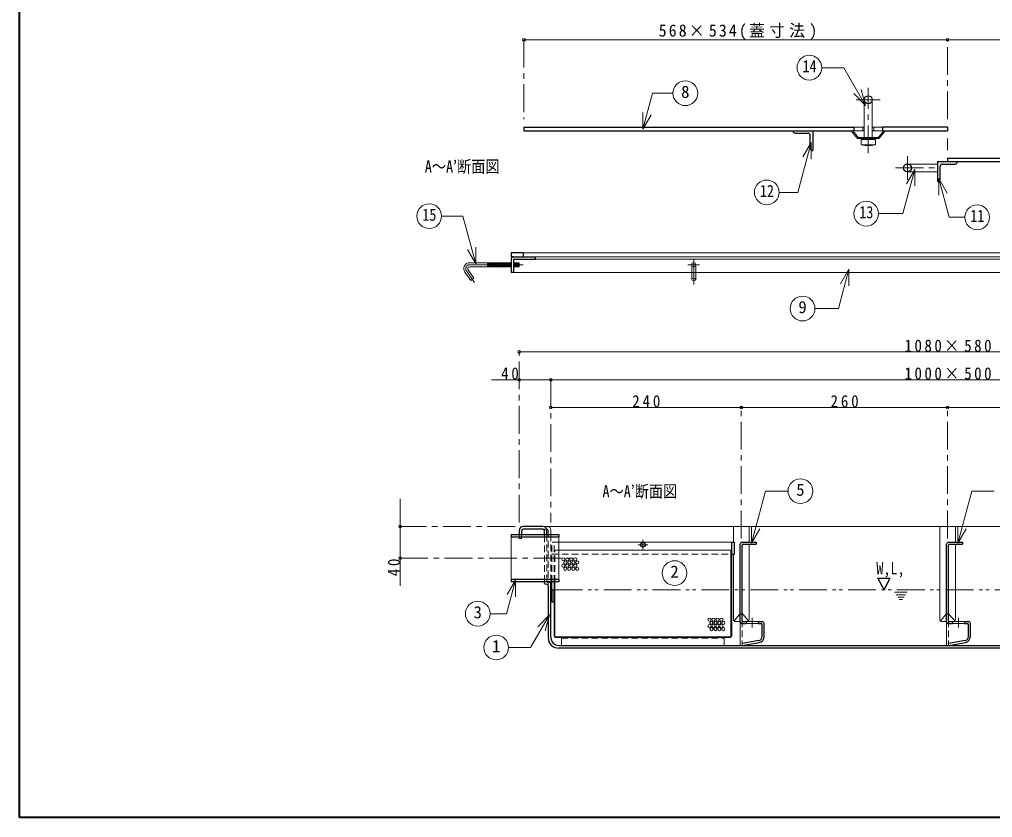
# Model space of a CAD drawing. Units: millimetres at full size, sheet at 1:7. Extents: x -1486 to 1349, y -951 to 1016.
# Drawn here: x -1486 to -259, y -951 to 56 of the extents above; entities that cross this region are included whole.
import ezdxf
from ezdxf.enums import TextEntityAlignment as Align

# ---------------------------------------------------------------- set-up
doc = ezdxf.new("R2010")
doc.units = ezdxf.units.MM
doc.header["$LTSCALE"] = 7
doc.header["$PDMODE"] = 32
doc.header["$PDSIZE"] = 3.5
for name, pattern in [('CHAIN1', [8, 5, -1, 1, -1]), ('DASHED1', [1.8, 1.2, -0.6]), ('DOUBLE_CHAIN1', [8.8, 5, -1, 0.6, -0.6, 0.6, -1])]:
    doc.linetypes.add(name, pattern=pattern)
doc.layers.add('0-0', color=4, linetype='Continuous', lineweight=9)
doc.styles.add('ＭＳ ゴシック', font='')
doc.styles.get('ＭＳ ゴシック').set_extended_font_data('MS Gothic')

msp = doc.modelspace()

# ---------------------------------------------------------------- linework, layer by layer
at = {"layer": '0-0', "color": 1, "lineweight": 40}
for p, q in [((-1485.961, -950.661), (-1485.961, 1016.339)), ((1349.039, -950.661), (-1485.961, -950.661))]:
    msp.add_line(p, q, dxfattribs=at)
at = {"layer": '0-0', "linetype": 'CHAIN1'}
for p, q in [((-849.961, 29.839), (-849.961, -70.161)), ((-315.961, -70.161), (-315.961, 29.839)), ((-415.961, -113.161), (-415.961, -30.661)), ((-430.961, -45.661), (-400.961, -45.661)), ((-315.961, -94.661), (-315.961, -109.161)), ((-366.461, -146.661), (-366.461, -116.661)), ((-381.461, -131.661), (-328.461, -131.661)), ((-918.356, -253.661), (-850.86, -253.661)), ((-628.461, -253.661), (-643.461, -253.661)), ((-635.961, -246.161), (-635.961, -278.592)), ((-922.452, -261.529), (-912.141, -276.254)), ((-855.961, -578.661), (-855.961, -363.661)), ((-815.961, -398.661), (-815.961, -578.661)), ((-575.961, -598.661), (-575.961, -433.661)), ((-315.961, -598.661), (-315.961, -433.661)), ((-860.961, -583.661), (-1005.961, -583.661)), ((-699.961, -600.661), (-699.961, -612.661)), ((-705.961, -606.661), (-693.961, -606.661)), ((-1005.961, -623.661), (-785.961, -623.661)), ((-562.211, -698.661), (-562.211, -711.161)), ((-302.211, -698.661), (-302.211, -711.161))]:
    msp.add_line(p, q, dxfattribs=at)
at = {"layer": '0-0'}
for p, q in [((-849.961, 29.839), (-315.961, 29.839)), ((-315.961, 29.839), (218.039, 29.839)), ((-420.961, -80.161), (-422.961, -80.161)), ((-422.961, -84.661), (-420.961, -84.661)), ((-408.961, -80.161), (-410.961, -80.161)), ((-410.961, -84.661), (-408.961, -84.661)), ((-895.86, -251.161), (-895.86, -256.161)), ((-894.989, -256.161), (-895.398, -251.161)), ((-893.986, -256.161), (-894.395, -251.161)), ((-892.983, -256.161), (-893.391, -251.161)), ((-891.979, -256.161), (-892.388, -251.161)), ((-890.976, -256.161), (-891.385, -251.161)), ((-889.973, -256.161), (-890.381, -251.161)), ((-888.969, -256.161), (-889.378, -251.161)), ((-887.966, -256.161), (-888.375, -251.161)), ((-886.963, -256.161), (-887.371, -251.161)), ((-885.959, -256.161), (-886.368, -251.161)), ((-884.956, -256.161), (-885.365, -251.161)), ((-883.953, -256.161), (-884.361, -251.161)), ((-882.949, -256.161), (-883.358, -251.161)), ((-881.946, -256.161), (-882.355, -251.161)), ((-880.943, -256.161), (-881.351, -251.161)), ((-879.939, -256.161), (-880.348, -251.161)), ((-878.936, -256.161), (-879.345, -251.161)), ((-877.933, -256.161), (-878.341, -251.161)), ((-876.929, -256.161), (-877.338, -251.161)), ((-875.926, -256.161), (-876.335, -251.161)), ((-874.923, -256.161), (-875.331, -251.161)), ((-873.919, -256.161), (-874.328, -251.161)), ((-872.916, -256.161), (-873.325, -251.161)), ((-871.913, -256.161), (-872.321, -251.161)), ((-870.909, -256.161), (-871.318, -251.161)), ((-869.906, -256.161), (-870.315, -251.161)), ((-868.903, -256.161), (-869.311, -251.161)), ((-867.9, -256.161), (-868.308, -251.161)), ((-866.896, -256.161), (-867.305, -251.161)), ((-865.961, -255.328), (-866.301, -251.161)), ((-862.883, -256.161), (-862.961, -255.205)), ((-861.88, -256.161), (-862.288, -251.161)), ((-860.876, -256.161), (-861.285, -251.161)), ((-859.873, -256.161), (-860.281, -251.161)), ((-858.87, -256.161), (-859.278, -251.161)), ((-857.866, -256.161), (-858.275, -251.161)), ((-856.863, -256.161), (-857.271, -251.161)), ((-855.86, -256.161), (-856.268, -251.161)), ((44.039, -263.661), (-862.961, -263.661)), ((-638.461, -263.661), (-638.461, -272.158)), ((-633.461, -263.661), (-633.461, -272.158)), ((-855.961, -363.661), (224.039, -363.661)), ((-890.961, -398.661), (-815.961, -398.661)), ((-815.961, -398.661), (184.039, -398.661)), ((-815.961, -433.661), (-575.961, -433.661)), ((-575.961, -433.661), (-315.961, -433.661)), ((-315.961, -433.661), (-55.961, -433.661)), ((-1005.961, -658.661), (-1005.961, -548.661)), ((-820.961, -583.661), (189.039, -583.661)), ((-587.961, -603.661), (-805.961, -603.661)), ((-805.961, -613.661), (-588.961, -613.661))]:
    msp.add_line(p, q, dxfattribs=at)
at = {"layer": '0-0', "color": 7, "lineweight": 18}
for p, q in [((-419.334, -52.812), (-424.769, -32.527)), ((-700.152, -82.764), (-688.003, -37.425)), ((-662.145, -37.425), (-688.003, -37.425)), ((-419.334, -52.812), (-434.183, -37.962)), ((-420.961, -45.661), (-420.961, -93.161)), ((-410.961, -45.661), (-410.961, -93.161)), ((-700.152, -82.764), (-700.152, -61.764)), ((-700.152, -82.764), (-689.652, -64.577)), ((-430.362, -93.535), (-437.461, -84.661)), ((-429.19, -92.598), (-435.54, -84.661)), ((-422.961, -80.161), (-433.961, -80.161)), ((-433.961, -84.661), (-422.961, -84.661)), ((-422.961, -80.161), (-422.961, -84.661)), ((-402.731, -92.598), (-396.382, -84.661)), ((-401.56, -93.535), (-394.461, -84.661)), ((-403.903, -93.161), (-428.019, -93.161)), ((-428.019, -94.661), (-403.903, -94.661)), ((-424.961, -95.661), (-406.961, -95.661)), ((-424.961, -102.661), (-424.961, -95.661)), ((-420.961, -94.661), (-420.961, -95.261)), ((-419.961, -95.161), (-411.961, -95.161)), ((-411.961, -95.161), (-415.961, -95.661)), ((-415.961, -95.661), (-415.961, -102.661)), ((-406.961, -95.661), (-411.961, -95.161)), ((-410.961, -94.661), (-410.961, -95.261)), ((-406.961, -102.661), (-406.961, -95.661)), ((-487.781, -99.523), (-498.281, -117.71)), ((-487.781, -99.523), (-487.781, -120.523)), ((-424.961, -102.661), (-406.961, -102.661)), ((-424.961, -102.661), (-419.961, -103.161)), ((-419.961, -103.161), (-415.961, -102.661)), ((-415.961, -102.661), (-411.961, -103.161)), ((-357.34, -133.386), (-367.84, -151.572)), ((-366.461, -126.661), (-328.461, -126.661)), ((-357.34, -133.386), (-357.34, -154.386)), ((-366.461, -136.661), (-328.461, -136.661)), ((-326.885, -145.109), (-316.385, -163.296)), ((-326.885, -145.109), (-326.885, -166.109)), ((-326.885, -145.109), (-313.821, -193.866)), ((-294.187, -193.866), (-313.821, -193.866)), ((-910.71, -252.545), (-910.71, -231.545)), ((-910.71, -252.545), (-921.21, -234.359)), ((219.039, -238.661), (-850.961, -238.661)), ((-835.961, -243.661), (204.039, -243.661)), ((-918.356, -251.161), (-865.961, -251.161)), ((-918.356, -256.161), (-865.961, -256.161)), ((-862.961, -251.161), (-855.86, -251.161)), ((-862.961, -256.161), (-855.86, -256.161)), ((-855.86, -251.161), (-855.86, -256.161)), ((-835.961, -246.661), (204.039, -246.661)), ((-924.5, -262.962), (-917.057, -273.592)), ((-440.288, -259.41), (-450.788, -277.597)), ((-440.288, -259.41), (-440.288, -280.41)), ((-562.952, -604.729), (-545.375, -539.134)), ((-517.036, -539.134), (-545.375, -539.134)), ((-302.952, -604.729), (-285.375, -539.134)), ((-257.036, -539.134), (-285.375, -539.134)), ((-825.961, -583.661), (-820.961, -583.661)), ((-815.961, -593.661), (-815.961, -588.661)), ((-585.864, -603.661), (-585.864, -583.661)), ((-566.058, -583.661), (-566.058, -603.661)), ((-562.952, -604.729), (-562.952, -583.729)), ((-562.952, -604.729), (-552.452, -586.542)), ((-325.864, -700.661), (-325.864, -583.661)), ((-306.058, -583.661), (-306.058, -603.661)), ((-302.952, -604.729), (-302.952, -583.729)), ((-302.952, -604.729), (-292.452, -586.542)), ((-865.961, -596.661), (-865.961, -650.661)), ((-805.961, -596.661), (-805.961, -650.661)), ((-566.058, -606.161), (-566.058, -700.661)), ((-306.058, -606.161), (-306.058, -700.661)), ((-588.961, -613.661), (-587.961, -613.661)), ((-588.961, -721.661), (-588.961, -613.661)), ((-587.961, -721.661), (-587.961, -618.661)), ((-585.864, -700.661), (-585.864, -618.661)), ((-860.813, -651.182), (-872.182, -693.612)), ((-860.813, -651.182), (-871.313, -669.369)), ((-860.813, -651.182), (-860.813, -672.182)), ((-815.961, -655.381), (-815.961, -653.661)), ((-814.961, -653.661), (-814.961, -663.661)), ((-811.961, -663.661), (-811.961, -653.661)), ((-810.961, -721.661), (-810.961, -653.661)), ((-811.961, -721.661), (-811.961, -678.661)), ((-872.182, -693.612), (-892.623, -693.612)), ((-817.802, -695.16), (-832.651, -710.009)), ((-817.802, -695.16), (-823.237, -715.444)), ((-584.989, -702.778), (-578.093, -694.55)), ((-573.829, -694.55), (-566.932, -702.778)), ((-324.989, -702.778), (-318.093, -694.55)), ((-313.829, -694.55), (-306.932, -702.778)), ((-577.211, -703.661), (-582.864, -703.661)), ((-577.211, -733.661), (-577.211, -703.661)), ((-569.711, -703.661), (-554.711, -703.661)), ((-554.711, -706.161), (-569.711, -706.161)), ((-317.211, -703.661), (-322.864, -703.661)), ((-317.211, -733.661), (-317.211, -703.661)), ((-309.711, -703.661), (-294.711, -703.661)), ((-294.711, -706.161), (-309.711, -706.161)), ((-809.961, -722.661), (-589.961, -722.661)), ((-809.961, -723.661), (-589.961, -723.661)), ((-802.461, -723.661), (-802.461, -733.661)), ((-597.461, -723.661), (-597.461, -733.661))]:
    msp.add_line(p, q, dxfattribs=at)
at = {"layer": '0-0', "color": 5, "lineweight": 25}
for p, q in [((-849.961, -80.161), (-433.961, -80.161)), ((-485.961, -84.661), (-485.961, -109.661)), ((-433.961, -80.161), (-433.961, -84.661)), ((-397.961, -80.161), (-397.961, -84.661)), ((-315.961, -80.161), (-397.961, -80.161)), ((-397.961, -84.661), (-315.961, -84.661)), ((-315.961, -80.161), (-315.961, -84.661)), ((-507.961, -87.661), (-491.961, -87.661)), ((-488.961, -106.661), (-488.961, -90.661)), ((-315.961, -119.161), (218.039, -119.161)), ((-315.961, -119.161), (-315.961, -123.661)), ((-328.461, -123.661), (218.039, -123.661)), ((-328.461, -123.661), (-328.461, -148.661)), ((-325.461, -145.661), (-325.461, -129.661)), ((-322.461, -126.661), (-306.461, -126.661)), ((-865.961, -238.661), (-865.961, -243.661)), ((-850.961, -238.661), (-865.961, -238.661)), ((-865.961, -243.661), (-835.961, -243.661)), ((-850.961, -238.661), (-850.961, -243.661)), ((-835.961, -243.661), (-835.961, -246.661)), ((-865.961, -246.661), (-865.961, -263.661)), ((-862.961, -247.661), (-862.961, -263.661)), ((-861.961, -246.661), (-835.961, -246.661)), ((-862.961, -263.661), (-865.961, -263.661)), ((-855.961, -588.661), (-855.961, -593.661)), ((-825.961, -583.661), (-850.961, -583.661)), ((-825.961, -587.161), (-850.961, -587.161)), ((-820.961, -593.661), (-820.961, -588.661)), ((-865.961, -593.661), (-865.961, -596.661)), ((-865.961, -593.661), (-805.961, -593.661)), ((-865.961, -596.661), (-805.961, -596.661)), ((-852.961, -589.161), (-852.961, -593.661)), ((-823.961, -593.661), (-823.961, -589.161)), ((-805.961, -593.661), (-805.961, -596.661)), ((-577.211, -703.661), (-577.211, -606.161)), ((-574.711, -603.661), (-557.211, -603.661)), ((-574.711, -702.411), (-574.711, -607.411)), ((-573.461, -606.161), (-557.211, -606.161)), ((-557.211, -603.661), (-557.211, -606.161)), ((-317.211, -703.661), (-317.211, -606.161)), ((-314.711, -603.661), (-297.211, -603.661)), ((-314.711, -702.411), (-314.711, -607.411)), ((-313.461, -606.161), (-297.211, -606.161)), ((-297.211, -603.661), (-297.211, -606.161)), ((-587.961, -618.661), (-584.961, -618.661)), ((-395.961, -663.661), (-388.261, -648.661)), ((-865.961, -650.661), (-865.961, -653.661)), ((-805.961, -650.661), (-865.961, -650.661)), ((-805.961, -653.661), (-865.961, -653.661)), ((-823.961, -655.339), (-823.961, -653.661)), ((-820.7, -656.753), (-823.135, -656.324)), ((-816.787, -654.397), (-820.135, -653.806)), ((-819.461, -658.23), (-819.461, -723.661)), ((-815.961, -723.661), (-815.961, -655.381)), ((-805.961, -650.661), (-805.961, -653.661)), ((-814.961, -663.661), (-814.961, -678.661)), ((-814.961, -663.661), (-811.961, -663.661)), ((-811.961, -678.661), (-811.961, -663.661)), ((-814.961, -678.661), (-811.961, -678.661)), ((-574.711, -706.161), (-569.711, -706.161)), ((-573.461, -703.661), (-569.711, -703.661)), ((-569.711, -703.661), (-569.711, -706.161)), ((-554.711, -703.661), (-554.711, -706.161)), ((-554.711, -703.661), (-549.711, -703.661)), ((-554.711, -706.161), (-550.961, -706.161)), ((-549.711, -722.518), (-549.711, -707.411)), ((-547.211, -722.518), (-547.211, -706.161)), ((-314.711, -706.161), (-309.711, -706.161)), ((-313.461, -703.661), (-309.711, -703.661)), ((-309.711, -703.661), (-309.711, -706.161)), ((-294.711, -703.661), (-294.711, -706.161)), ((-294.711, -703.661), (-289.711, -703.661)), ((-294.711, -706.161), (-290.961, -706.161)), ((-289.711, -722.518), (-289.711, -707.411)), ((-287.211, -722.518), (-287.211, -706.161)), ((-805.961, -733.661), (169.039, -733.661)), ((-553.843, -727.442), (-574.711, -731.122)), ((-574.711, -733.661), (-553.409, -729.904)), ((-293.843, -727.442), (-314.711, -731.122)), ((-314.711, -733.661), (-293.409, -729.904)), ((169.039, -737.161), (-805.961, -737.161))]:
    msp.add_line(p, q, dxfattribs=at)
at = {"layer": '0-0', "linetype": 'DASHED1'}
for p, q in [((-421.961, -93.161), (-421.961, -94.661)), ((-420.961, -93.161), (-420.961, -94.661)), ((-410.961, -93.161), (-410.961, -94.661)), ((-409.961, -93.161), (-409.961, -94.661)), ((-638.461, -263.661), (-638.461, -253.661)), ((-633.461, -263.661), (-633.461, -253.661)), ((-825.961, -587.161), (-821.461, -587.161)), ((-819.461, -589.161), (-819.461, -658.23)), ((-815.961, -593.661), (-815.961, -653.661)), ((-814.961, -653.661), (-814.961, -603.661)), ((-805.961, -603.661), (-814.961, -603.661)), ((-811.961, -653.661), (-811.961, -603.661)), ((-814.961, -618.661), (-587.961, -618.661)), ((-805.961, -613.661), (-811.961, -613.661)), ((-810.961, -653.661), (-810.961, -613.661)), ((-802.461, -724.661), (-597.461, -724.661))]:
    msp.add_line(p, q, dxfattribs=at)
at = {"layer": '0-0', "color": 7, "linetype": 'DASHED1', "lineweight": 18}
for p, q in [((-852.961, -598.661), (-855.973, -598.661)), ((-855.961, -593.661), (-855.961, -598.661)), ((-852.961, -593.661), (-852.961, -598.661)), ((-823.961, -653.661), (-823.961, -593.661)), ((-820.961, -593.661), (-820.961, -652.822)), ((-574.711, -702.411), (-574.711, -733.661)), ((-314.711, -702.411), (-314.711, -733.661))]:
    msp.add_line(p, q, dxfattribs=at)
at = {"layer": '0-0', "linetype": 'DOUBLE_CHAIN1'}
for p, q in [((-810.961, -663.661), (26.039, -663.661)), ((-382.841, -666.661), (-366.841, -666.661)), ((-380.841, -669.661), (-368.841, -669.661)), ((-378.841, -672.661), (-370.841, -672.661)), ((-376.841, -675.661), (-372.841, -675.661))]:
    msp.add_line(p, q, dxfattribs=at)
at = {"layer": '0-0', "color": 7, "lineweight": 18}
for points in [[(-419.334, -52.812), (-446.803, -5.233), (-474.518, -5.233)], [(-397.961, -80.161), (-408.961, -80.161), (-408.961, -84.661), (-397.961, -84.661)], [(-415.961, -95.661), (-419.961, -95.161), (-424.961, -95.661)], [(-487.781, -99.523), (-504.646, -162.464), (-528.269, -162.464)], [(-419.961, -103.161), (-411.961, -103.161), (-406.961, -102.661)], [(-357.34, -133.386), (-372.307, -189.241), (-402.912, -189.241)], [(-910.71, -252.545), (-926.824, -192.409), (-953.832, -192.409)], [(-920.404, -260.095), (-912.961, -270.724), (-917.057, -273.592)], [(-440.288, -259.41), (-453.554, -308.92), (-483.146, -308.92)], [(-817.802, -695.16), (-841.562, -736.312), (-869.395, -736.312)]]:
    msp.add_lwpolyline(points, dxfattribs=at)
at = {"layer": '0-0', "color": 5, "lineweight": 25}
for points in [[(-849.961, -80.161), (-849.961, -84.661), (-433.961, -84.661)], [(-587.961, -618.661), (-587.961, -603.661), (-584.961, -603.661), (-584.961, -618.661)], [(-395.961, -663.661), (-403.661, -648.661), (-388.261, -648.661)]]:
    msp.add_lwpolyline(points, dxfattribs=at)
at = {"layer": '0-0', "color": 7, "lineweight": 18}
for centre in [(-490.118, -5.233), (-646.545, -37.425), (-543.869, -162.464), (-969.432, -192.409), (-418.512, -189.241), (-278.587, -193.866), (-498.746, -308.92), (-501.436, -539.134), (-660.154, -642.454), (-908.223, -693.612), (-884.995, -736.312)]:
    msp.add_circle(centre, 15.6, dxfattribs=at)
at = {"layer": '0-0', "color": 5, "lineweight": 25}
for centre, radius in [((-415.961, -45.661), 5), ((-366.461, -131.661), 5), ((-699.961, -606.661), 3)]:
    msp.add_circle(centre, radius, dxfattribs=at)
at = {"layer": '0-0'}
for centre, radius in [((-635.961, -253.661), 2.5), ((-800.31, -625.07), 2), ((-795.31, -625.07), 2), ((-790.31, -625.07), 2), ((-785.31, -625.07), 2), ((-800.31, -633.07), 2), ((-797.81, -629.07), 2), ((-797.81, -637.07), 2), ((-795.31, -633.07), 2), ((-792.81, -629.07), 2), ((-792.81, -637.07), 2), ((-790.31, -633.07), 2), ((-787.81, -629.07), 2), ((-787.81, -637.07), 2), ((-785.31, -633.07), 2), ((-782.81, -629.07), 2), ((-782.81, -637.07), 2), ((-616.031, -701.173), 2), ((-611.031, -701.173), 2), ((-606.031, -701.173), 2), ((-601.031, -701.173), 2), ((-616.031, -709.173), 2), ((-613.531, -705.173), 2), ((-613.531, -713.173), 2), ((-611.031, -709.173), 2), ((-608.531, -705.173), 2), ((-608.531, -713.173), 2), ((-606.031, -709.173), 2), ((-603.531, -705.173), 2), ((-603.531, -713.173), 2), ((-601.031, -709.173), 2), ((-598.531, -705.173), 2), ((-598.531, -713.173), 2)]:
    msp.add_circle(centre, radius, dxfattribs=at)
at = {"layer": '0-0', "color": 5, "lineweight": 25}
for centre, radius, start, end in [((-507.961, -84.661), 3, 180, 270), ((-491.961, -90.661), 3, 0, 90), ((-485.961, -106.661), 3, 180, 270), ((-322.461, -129.661), 3, 90, 180), ((-306.461, -123.661), 3, 270, 0), ((-328.461, -145.661), 3, 270, 0), ((-862.961, -246.661), 3, 90, 180), ((-861.961, -247.661), 1, 90, 180), ((-850.961, -588.661), 5, 90, 180), ((-850.961, -589.161), 2, 90, 180), ((-825.961, -588.661), 5, 0, 90), ((-825.961, -589.161), 2, 0, 90), ((-574.711, -606.161), 2.5, 90, 180), ((-573.461, -607.411), 1.25, 90, 180), ((-314.711, -606.161), 2.5, 90, 180), ((-313.461, -607.411), 1.25, 90, 180), ((-822.961, -655.339), 1, 180, 260), ((-820.961, -658.23), 1.5, 0, 80), ((-819.961, -652.822), 1, 237.04516, 260), ((-816.961, -655.381), 1, 0, 80), ((-574.711, -703.661), 2.5, 180, 270), ((-573.461, -702.411), 1.25, 180, 270), ((-550.961, -707.411), 1.25, 0, 90), ((-549.711, -706.161), 2.5, 0, 90), ((-314.711, -703.661), 2.5, 180, 270), ((-313.461, -702.411), 1.25, 180, 270), ((-290.961, -707.411), 1.25, 0, 90), ((-289.711, -706.161), 2.5, 0, 90), ((-805.961, -723.661), 13.5, 180, 270), ((-805.961, -723.661), 10, 180, 270), ((-554.711, -722.518), 5, 280, 0), ((-554.711, -722.518), 7.5, 280, 0), ((-294.711, -722.518), 5, 280, 0), ((-294.711, -722.518), 7.5, 280, 0)]:
    msp.add_arc(centre, radius, start, end, dxfattribs=at)
at = {"layer": '0-0', "color": 7, "lineweight": 18}
for centre, radius, start, end in [((-428.019, -91.661), 3, 218.65981, 270), ((-428.019, -91.661), 1.5, 218.65981, 270), ((-403.903, -91.661), 1.5, 270, 321.34019), ((-403.903, -91.661), 3, 270, 321.34019), ((-918.356, -258.661), 7.5, 90, 215), ((-918.356, -258.661), 2.5, 90, 215), ((-820.961, -588.661), 5, 0, 90), ((-575.961, -696.661), 3, 114.62432, 135.27973), ((-575.961, -696.661), 3, 44.72027, 65.37568), ((-315.961, -696.661), 3, 114.62432, 135.27973), ((-315.961, -696.661), 3, 44.72027, 65.37568), ((-582.864, -700.661), 3, 180, 270), ((-569.058, -700.661), 3, 270, 0), ((-322.864, -700.661), 3, 180, 270), ((-309.058, -700.661), 3, 270, 0), ((-809.961, -721.661), 2, 180, 270), ((-809.961, -721.661), 1, 180, 270), ((-589.961, -721.661), 1, 270, 0), ((-589.961, -721.661), 2, 270, 0)]:
    msp.add_arc(centre, radius, start, end, dxfattribs=at)
at = {"layer": '0-0', "linetype": 'CHAIN1'}
msp.add_arc((-918.356, -258.661), 5, 90, 215, dxfattribs=at)
at = {"layer": '0-0', "linetype": 'DASHED1'}
for centre, radius, start, end in [((-821.461, -589.161), 2, 0, 90), ((-575.961, -696.661), 3, 65.37568, 114.62432), ((-315.961, -696.661), 3, 65.37568, 114.62432)]:
    msp.add_arc(centre, radius, start, end, dxfattribs=at)
at = {"layer": '0-0', "color": 7, "linetype": 'DASHED1', "lineweight": 18}
msp.add_arc((-819.961, -652.822), 1, 180, 237.04516, dxfattribs=at)
at = {"layer": '0-0'}
msp.add_ellipse((-635.961, -272.148), major_axis=(2.5, 0), ratio=0.57, dxfattribs=at)
for p in [(-849.961, 29.839), (-315.961, 29.839), (-855.961, -363.661), (-855.961, -398.661), (-815.961, -398.661), (-815.961, -433.661), (-575.961, -433.661), (-315.961, -433.661), (-1005.961, -583.661), (-1005.961, -623.661)]:
    msp.add_point(p, dxfattribs=at)

# ---------------------------------------------------------------- texts
at = {"layer": '0-0', "color": 7, "style": 'ＭＳ ゴシック', "width": 0.85}
for s, p in [('14', (-498.868, -15.733)), ('A～A’断面図', (-974.961, -142.161)), ('12', (-552.619, -172.964)), ('15', (-978.182, -202.909)), ('13', (-427.262, -199.741)), ('11', (-287.337, -204.366)), ('A～A’断面図', (-750.961, -551.661)), ('W,L,', (-405.761, -648.661))]:
    msp.add_text(s, height=15.4, dxfattribs=at).set_placement(p, align=Align.BOTTOM_LEFT)
at = {"layer": '0-0', "color": 7, "style": 'ＭＳ ゴシック'}
for s, p in [('8', (-651.795, -47.925)), ('9', (-503.996, -319.42)), ('5', (-506.686, -549.634)), ('2', (-665.404, -652.954)), ('3', (-913.473, -704.112)), ('1', (-890.245, -746.812))]:
    msp.add_text(s, height=15.4, dxfattribs=at).set_placement(p, align=Align.BOTTOM_LEFT)
at = {"layer": '0-0', "color": 7, "char_height": 15.4, "attachment_point": 7, "style": 'ＭＳ ゴシック'}
for s, insert in [('\\T1.27;\\W0.95;568×534(蓋寸法)', (-680.086, 29.839)), ('\\T1.33;\\W0.9;1080×580', (-370.211, -363.661)), ('\\T1.36;\\W0.9;40', (-878.711, -398.661)), ('\\T1.33;\\W0.9;1000×500', (-370.211, -398.661)), ('\\T1.38;\\W0.9;240', (-713.461, -433.661)), ('\\T1.38;\\W0.9;260', (-463.461, -433.661))]:
    msp.add_mtext(s, dxfattribs=dict(at, insert=insert))
at = {"layer": '0-0', "color": 7, "insert": (-1005.961, -646.411), "char_height": 15.4, "attachment_point": 7, "rotation": 90, "style": 'ＭＳ ゴシック'}
msp.add_mtext('\\T1.36;\\W0.9;40', dxfattribs=at)

doc.saveas('drawing.dxf')
